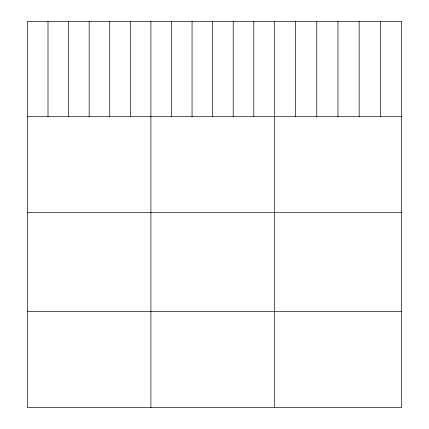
<?xml version="1.0" encoding="UTF-8"?>
<svg xmlns="http://www.w3.org/2000/svg" width="429" height="429" viewBox="0 0 429 429"><rect width="100%" height="100%" fill="white"/><g stroke="black" fill="none" stroke-linecap="round" stroke-linejoin="round"><path stroke-width="0.64" d="M401.565 116.709L401.565 407.55L27.435 407.55L27.435 21.45L401.565 21.45L401.565 116.709L27.435 116.709M27.435 212.687L401.565 212.687M27.435 311.572L401.565 311.572M380.367 21.45L380.367 116.709M359.164 21.45L359.164 116.709M337.966 21.45L337.966 116.709M316.763 21.45L316.763 116.709M295.565 21.45L295.565 116.709M274.362 21.45L274.362 407.55M253.786 21.45L253.786 116.709M233.204 21.45L233.204 116.709M212.628 21.45L212.628 116.709M192.053 21.45L192.053 116.709M171.477 21.45L171.477 116.709M150.895 21.45L150.895 407.55M130.319 21.45L130.319 116.709M109.744 21.45L109.744 116.709M89.168 21.45L89.168 116.709M68.586 21.45L68.586 116.709M48.01 21.45L48.01 116.709"/></g></svg>
